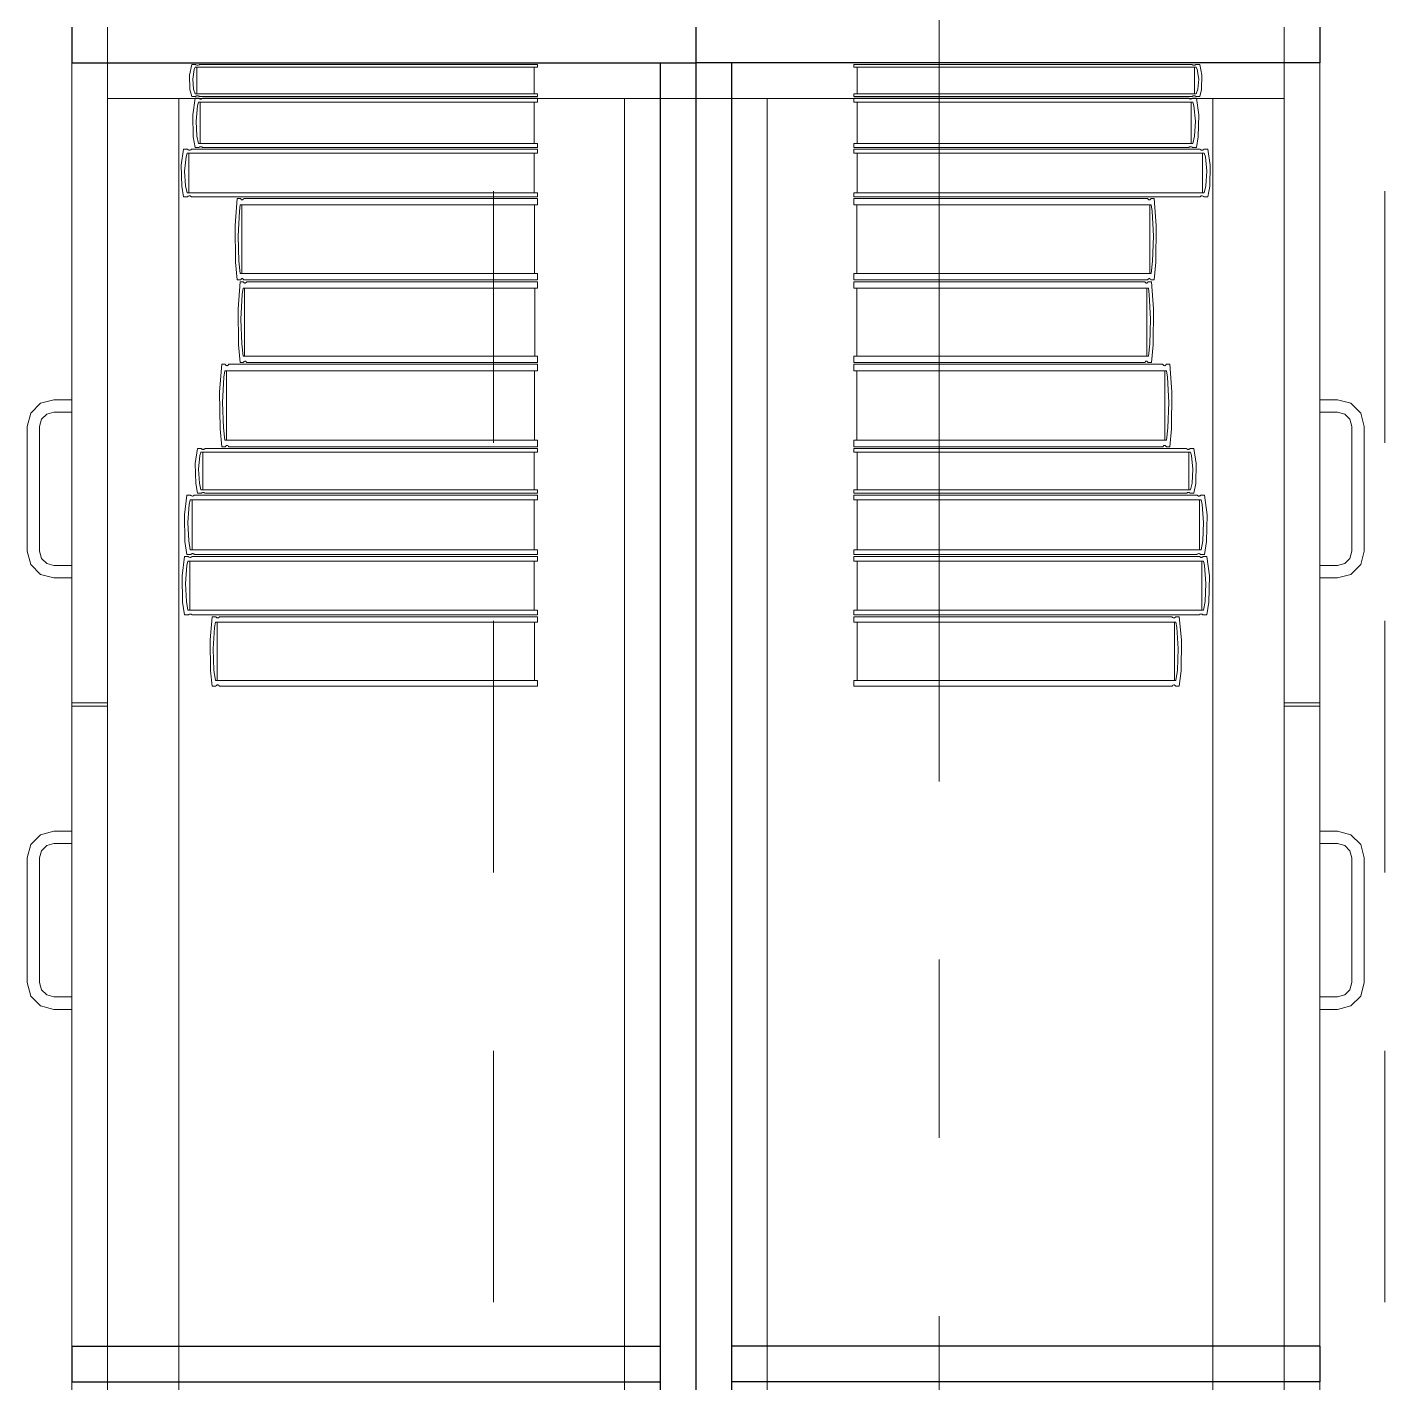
# Model space of a CAD drawing. Header units: inches. Extents: x -38 to 5698, y -33 to 92.
# Drawn here: x 314.309 to 315.07, y 11.513 to 12.273 of the extents above; entities that cross this region are included whole.
import ezdxf

# ---------------------------------------------------------------- set-up
doc = ezdxf.new("R2010")
doc.units = ezdxf.units.IN
doc.header["$MEASUREMENT"] = 0
doc.set_wipeout_variables(frame=1)
for name, pattern in [('Hidden Line', [0.195611, 0.141111, -0.0545]), ('Punto & Raya', [0.65, 0.5, -0.075, 0, -0.075]), ('Wipeout_Contour', [1, 0, -1])]:
    doc.linetypes.add(name, pattern=pattern)
for name, color, linetype in [('02 _ ARQ _ ALB _ Ejes Generales', 7, 'Continuous'), ('08 _ STR _ EXT _ 09 Vigas', 7, 'Continuous'), ('Interior - Mobiliario', 7, 'Continuous')]:
    doc.layers.add(name, color=color, linetype=linetype)

msp = doc.modelspace()

# ---------------------------------------------------------------- linework, layer by layer
at = {"layer": '08 _ STR _ EXT _ 09 Vigas', "color": 251, "linetype": 'Hidden Line', "lineweight": 13}
msp.add_line((315.07002, 7.7), (315.07002, 16.9), dxfattribs=at)
at = {"layer": 'Interior - Mobiliario', "color": 175, "linetype": 'Continuous', "lineweight": 13}
for p, q in [((314.3535, 10.79311), (314.3535, 12.25311)), ((314.3535, 12.25311), (314.6635, 12.25311)), ((314.6635, 12.25311), (314.6635, 10.79311)), ((314.7035, 12.25311), (314.7035, 10.79311)), ((315.0135, 12.25311), (314.7035, 12.25311)), ((315.0135, 10.79311), (315.0135, 12.25311)), ((314.39978, 12.23816), (314.39954, 12.24615)), ((314.96722, 12.23816), (314.96746, 12.24615)), ((314.40084, 12.23424), (314.39978, 12.23816)), ((314.4014, 12.24384), (314.40189, 12.23834)), ((314.40189, 12.23834), (314.40278, 12.23567)), ((314.96511, 12.23834), (314.96422, 12.23567)), ((314.9656, 12.24384), (314.96511, 12.23834)), ((314.96616, 12.23424), (314.96722, 12.23816)), ((314.3535, 12.23311), (314.3935, 12.23311)), ((314.3935, 12.23311), (314.6435, 12.23311)), ((314.40295, 12.23424), (314.40084, 12.23424)), ((314.4014, 12.22401), (314.40269, 12.23324)), ((314.40269, 12.23324), (314.40477, 12.23324)), ((314.40278, 12.23567), (314.59484, 12.23567)), ((314.40306, 12.23431), (314.40295, 12.23424)), ((314.40331, 12.23442), (314.40306, 12.23431)), ((314.40357, 12.23449), (314.40331, 12.23442)), ((314.40385, 12.23453), (314.40357, 12.23449)), ((314.40414, 12.23454), (314.40385, 12.23453)), ((314.40461, 12.23102), (314.40404, 12.22893)), ((314.40442, 12.2345), (314.40414, 12.23454)), ((314.40469, 12.23444), (314.40442, 12.2345)), ((314.59484, 12.23102), (314.40461, 12.23102)), ((314.40494, 12.23433), (314.40469, 12.23444)), ((314.40477, 12.23324), (314.40493, 12.23309)), ((314.40493, 12.23309), (314.40518, 12.23293)), ((314.4051, 12.23424), (314.40494, 12.23433)), ((314.59484, 12.23424), (314.4051, 12.23424)), ((314.40518, 12.23293), (314.40545, 12.23283)), ((314.40545, 12.23283), (314.40573, 12.23278)), ((314.40557, 12.20778), (314.40557, 12.23102)), ((314.40573, 12.23278), (314.40601, 12.23278)), ((314.40601, 12.23278), (314.40629, 12.23284)), ((314.40629, 12.23284), (314.40655, 12.23296)), ((314.40655, 12.23296), (314.4068, 12.23313)), ((314.4068, 12.23313), (314.4069, 12.23324)), ((314.4069, 12.23324), (314.59484, 12.23324)), ((314.59292, 12.23102), (314.59292, 12.20778)), ((314.59484, 12.23567), (314.59484, 12.23424)), ((314.59484, 12.23324), (314.59484, 12.23102)), ((314.9735, 12.23311), (314.7235, 12.23311)), ((314.96422, 12.23567), (314.77216, 12.23567)), ((314.77216, 12.23567), (314.77216, 12.23424)), ((314.77216, 12.23424), (314.9619, 12.23424)), ((314.9601, 12.23324), (314.77216, 12.23324)), ((314.77216, 12.23324), (314.77216, 12.23102)), ((314.77216, 12.23102), (314.96239, 12.23102)), ((314.77408, 12.23102), (314.77408, 12.20778)), ((314.9602, 12.23313), (314.9601, 12.23324)), ((314.96045, 12.23296), (314.9602, 12.23313)), ((314.96071, 12.23284), (314.96045, 12.23296)), ((314.96099, 12.23278), (314.96071, 12.23284)), ((314.96127, 12.23278), (314.96099, 12.23278)), ((314.96155, 12.23283), (314.96127, 12.23278)), ((314.96143, 12.20778), (314.96143, 12.23102)), ((314.96182, 12.23293), (314.96155, 12.23283)), ((314.96207, 12.23309), (314.96182, 12.23293)), ((314.9619, 12.23424), (314.96206, 12.23433)), ((314.96206, 12.23433), (314.96231, 12.23444)), ((314.96223, 12.23324), (314.96207, 12.23309)), ((314.96431, 12.23324), (314.96223, 12.23324)), ((314.96231, 12.23444), (314.96258, 12.2345)), ((314.96239, 12.23102), (314.96296, 12.22893)), ((314.96258, 12.2345), (314.96286, 12.23454)), ((314.96286, 12.23454), (314.96315, 12.23453)), ((314.96315, 12.23453), (314.96343, 12.23449)), ((314.96343, 12.23449), (314.96369, 12.23442)), ((314.96369, 12.23442), (314.96394, 12.23431)), ((314.96394, 12.23431), (314.96405, 12.23424)), ((314.96405, 12.23424), (314.96616, 12.23424)), ((314.9656, 12.22401), (314.96431, 12.23324)), ((315.0135, 12.23311), (314.9735, 12.23311)), ((314.40163, 12.21164), (314.4014, 12.22401)), ((314.40404, 12.22893), (314.40324, 12.22044)), ((314.96296, 12.22893), (314.96376, 12.22044)), ((314.96537, 12.21164), (314.9656, 12.22401)), ((314.40324, 12.22044), (314.40372, 12.21193)), ((314.96376, 12.22044), (314.96328, 12.21193)), ((314.40269, 12.20557), (314.40163, 12.21164)), ((314.40372, 12.21193), (314.40461, 12.20778)), ((314.40461, 12.20778), (314.59484, 12.20778)), ((314.59484, 12.20778), (314.59484, 12.20557)), ((314.96239, 12.20778), (314.77216, 12.20778)), ((314.77216, 12.20778), (314.77216, 12.20557)), ((314.96328, 12.21193), (314.96239, 12.20778)), ((314.96431, 12.20557), (314.96537, 12.21164)), ((314.39493, 12.19571), (314.39627, 12.20457)), ((314.39627, 12.20457), (314.39843, 12.20457)), ((314.39767, 12.20043), (314.39684, 12.19228)), ((314.39825, 12.20244), (314.39767, 12.20043)), ((314.59484, 12.20244), (314.39825, 12.20244)), ((314.39843, 12.20457), (314.39859, 12.20443)), ((314.39859, 12.20443), (314.39885, 12.20427)), ((314.39885, 12.20427), (314.39912, 12.20417)), ((314.39912, 12.20417), (314.39941, 12.20412)), ((314.39925, 12.18012), (314.39925, 12.20244)), ((314.39941, 12.20412), (314.39971, 12.20413)), ((314.39971, 12.20413), (314.39999, 12.20419)), ((314.39999, 12.20419), (314.40027, 12.2043)), ((314.40027, 12.2043), (314.40052, 12.20447)), ((314.40052, 12.20447), (314.40063, 12.20457)), ((314.40063, 12.20457), (314.59484, 12.20457)), ((314.40477, 12.20557), (314.40269, 12.20557)), ((314.40488, 12.20568), (314.40477, 12.20557)), ((314.40512, 12.20584), (314.40488, 12.20568)), ((314.40539, 12.20596), (314.40512, 12.20584)), ((314.40567, 12.20602), (314.40539, 12.20596)), ((314.40595, 12.20603), (314.40567, 12.20602)), ((314.40623, 12.20598), (314.40595, 12.20603)), ((314.4065, 12.20588), (314.40623, 12.20598)), ((314.40675, 12.20572), (314.4065, 12.20588)), ((314.4069, 12.20557), (314.40675, 12.20572)), ((314.59484, 12.20557), (314.4069, 12.20557)), ((314.59286, 12.20244), (314.59286, 12.18012)), ((314.59484, 12.20457), (314.59484, 12.20244)), ((314.77216, 12.20557), (314.9601, 12.20557)), ((314.96637, 12.20457), (314.77216, 12.20457)), ((314.77216, 12.20457), (314.77216, 12.20244)), ((314.77216, 12.20244), (314.96875, 12.20244)), ((314.77414, 12.20244), (314.77414, 12.18012)), ((314.9601, 12.20557), (314.96026, 12.20572)), ((314.96026, 12.20572), (314.9605, 12.20588)), ((314.9605, 12.20588), (314.96077, 12.20598)), ((314.96077, 12.20598), (314.96105, 12.20603)), ((314.96105, 12.20603), (314.96133, 12.20602)), ((314.96133, 12.20602), (314.96161, 12.20596)), ((314.96161, 12.20596), (314.96188, 12.20584)), ((314.96188, 12.20584), (314.96212, 12.20568)), ((314.96212, 12.20568), (314.96223, 12.20557)), ((314.96223, 12.20557), (314.96431, 12.20557)), ((314.96648, 12.20447), (314.96637, 12.20457)), ((314.96673, 12.2043), (314.96648, 12.20447)), ((314.96701, 12.20419), (314.96673, 12.2043)), ((314.96729, 12.20413), (314.96701, 12.20419)), ((314.96759, 12.20412), (314.96729, 12.20413)), ((314.96788, 12.20417), (314.96759, 12.20412)), ((314.96775, 12.18012), (314.96775, 12.20244)), ((314.96815, 12.20427), (314.96788, 12.20417)), ((314.96841, 12.20443), (314.96815, 12.20427)), ((314.96857, 12.20457), (314.96841, 12.20443)), ((314.97073, 12.20457), (314.96857, 12.20457)), ((314.96875, 12.20244), (314.96934, 12.20043)), ((314.96934, 12.20043), (314.97016, 12.19228)), ((314.97207, 12.19571), (314.97073, 12.20457)), ((314.39518, 12.18383), (314.39493, 12.19571)), ((314.39684, 12.19228), (314.39734, 12.1841)), ((314.97016, 12.19228), (314.96966, 12.1841)), ((314.97182, 12.18383), (314.97207, 12.19571)), ((314.39627, 12.178), (314.39518, 12.18383)), ((314.39843, 12.178), (314.39627, 12.178)), ((314.39734, 12.1841), (314.39825, 12.18012)), ((314.39825, 12.18012), (314.59484, 12.18012)), ((314.39854, 12.1781), (314.39843, 12.178)), ((314.39879, 12.17826), (314.39854, 12.1781)), ((314.39906, 12.17838), (314.39879, 12.17826)), ((314.39935, 12.17844), (314.39906, 12.17838)), ((314.39964, 12.17844), (314.39935, 12.17844)), ((314.39993, 12.17839), (314.39964, 12.17844)), ((314.40021, 12.17829), (314.39993, 12.17839)), ((314.40046, 12.17814), (314.40021, 12.17829)), ((314.40063, 12.178), (314.40046, 12.17814)), ((314.59484, 12.178), (314.40063, 12.178)), ((314.42522, 12.16175), (314.42635, 12.177)), ((314.42635, 12.177), (314.42818, 12.177)), ((314.42818, 12.177), (314.42832, 12.17675)), ((314.42974, 12.17654), (314.42996, 12.17682)), ((314.42996, 12.17682), (314.43005, 12.177)), ((314.43005, 12.177), (314.59484, 12.177)), ((314.59484, 12.18012), (314.59484, 12.178)), ((314.59484, 12.177), (314.59484, 12.17334)), ((314.96875, 12.18012), (314.77216, 12.18012)), ((314.77216, 12.18012), (314.77216, 12.178)), ((314.77216, 12.178), (314.96637, 12.178)), ((314.93695, 12.177), (314.77216, 12.177)), ((314.77216, 12.177), (314.77216, 12.17334)), ((314.93704, 12.17682), (314.93695, 12.177)), ((314.93726, 12.17654), (314.93704, 12.17682)), ((314.93882, 12.177), (314.93868, 12.17675)), ((314.94065, 12.177), (314.93882, 12.177)), ((314.94178, 12.16175), (314.94065, 12.177)), ((314.96637, 12.178), (314.96654, 12.17814)), ((314.96654, 12.17814), (314.96679, 12.17829)), ((314.96679, 12.17829), (314.96707, 12.17839)), ((314.96707, 12.17839), (314.96736, 12.17844)), ((314.96736, 12.17844), (314.96765, 12.17844)), ((314.96765, 12.17844), (314.96794, 12.17838)), ((314.96794, 12.17838), (314.96821, 12.17826)), ((314.96821, 12.17826), (314.96846, 12.1781)), ((314.96846, 12.1781), (314.96857, 12.178)), ((314.96857, 12.178), (314.97073, 12.178)), ((314.96966, 12.1841), (314.96875, 12.18012)), ((314.97073, 12.178), (314.97182, 12.18383)), ((314.42754, 12.16987), (314.42683, 12.15585)), ((314.42804, 12.17334), (314.42754, 12.16987)), ((314.59484, 12.17334), (314.42804, 12.17334)), ((314.42832, 12.17675), (314.42854, 12.17649)), ((314.42854, 12.17649), (314.42878, 12.17632)), ((314.42878, 12.17632), (314.42902, 12.17623)), ((314.42888, 12.13493), (314.42888, 12.17334)), ((314.42902, 12.17623), (314.42927, 12.17624)), ((314.42927, 12.17624), (314.42951, 12.17635)), ((314.42951, 12.17635), (314.42974, 12.17654)), ((314.59316, 12.17334), (314.59316, 12.13493)), ((314.77216, 12.17334), (314.93896, 12.17334)), ((314.77384, 12.17334), (314.77384, 12.13493)), ((314.93749, 12.17635), (314.93726, 12.17654)), ((314.93773, 12.17624), (314.93749, 12.17635)), ((314.93798, 12.17623), (314.93773, 12.17624)), ((314.93822, 12.17632), (314.93798, 12.17623)), ((314.93812, 12.13493), (314.93812, 12.17334)), ((314.93846, 12.17649), (314.93822, 12.17632)), ((314.93868, 12.17675), (314.93846, 12.17649)), ((314.93896, 12.17334), (314.93946, 12.16987)), ((314.93946, 12.16987), (314.94017, 12.15585)), ((314.42543, 12.1413), (314.42522, 12.16175)), ((314.94157, 12.1413), (314.94178, 12.16175)), ((314.42683, 12.15585), (314.42726, 12.14178)), ((314.94017, 12.15585), (314.93974, 12.14178)), ((314.42635, 12.13127), (314.42543, 12.1413)), ((314.42726, 12.14178), (314.42804, 12.13493)), ((314.93974, 12.14178), (314.93896, 12.13493)), ((314.94065, 12.13127), (314.94157, 12.1413)), ((314.42818, 12.13127), (314.42635, 12.13127)), ((314.42804, 12.13493), (314.59484, 12.13493)), ((314.42828, 12.13145), (314.42818, 12.13127)), ((314.42849, 12.13173), (314.42828, 12.13145)), ((314.42872, 12.13192), (314.42849, 12.13173)), ((314.42897, 12.13202), (314.42872, 12.13192)), ((314.42921, 12.13204), (314.42897, 12.13202)), ((314.42946, 12.13195), (314.42921, 12.13204)), ((314.42969, 12.13178), (314.42946, 12.13195)), ((314.42991, 12.13152), (314.42969, 12.13178)), ((314.43005, 12.13127), (314.42991, 12.13152)), ((314.59484, 12.13127), (314.43005, 12.13127)), ((314.59484, 12.13493), (314.59484, 12.13127)), ((314.93896, 12.13493), (314.77216, 12.13493)), ((314.77216, 12.13493), (314.77216, 12.13127)), ((314.77216, 12.13127), (314.93695, 12.13127)), ((314.93695, 12.13127), (314.93709, 12.13152)), ((314.93709, 12.13152), (314.93731, 12.13178)), ((314.93731, 12.13178), (314.93754, 12.13195)), ((314.93754, 12.13195), (314.93779, 12.13204)), ((314.93779, 12.13204), (314.93803, 12.13202)), ((314.93803, 12.13202), (314.93828, 12.13192)), ((314.93828, 12.13192), (314.93851, 12.13173)), ((314.93851, 12.13173), (314.93872, 12.13145)), ((314.93872, 12.13145), (314.93882, 12.13127)), ((314.93882, 12.13127), (314.94065, 12.13127)), ((314.4268, 12.11517), (314.42792, 12.13027)), ((314.42792, 12.13027), (314.42974, 12.13027)), ((314.42959, 12.12665), (314.4291, 12.12321)), ((314.59484, 12.12665), (314.42959, 12.12665)), ((314.42974, 12.13027), (314.42987, 12.13003)), ((314.42987, 12.13003), (314.43009, 12.12977)), ((314.43009, 12.12977), (314.43032, 12.1296)), ((314.43032, 12.1296), (314.43056, 12.12951)), ((314.43043, 12.08861), (314.43043, 12.12665)), ((314.43056, 12.12951), (314.43081, 12.12952)), ((314.43081, 12.12952), (314.43105, 12.12963)), ((314.43105, 12.12963), (314.43128, 12.12982)), ((314.43128, 12.12982), (314.43149, 12.1301)), ((314.43149, 12.1301), (314.43158, 12.13027)), ((314.43158, 12.13027), (314.59484, 12.13027)), ((314.59317, 12.12665), (314.59317, 12.08861)), ((314.59484, 12.13027), (314.59484, 12.12665)), ((314.93542, 12.13027), (314.77216, 12.13027)), ((314.77216, 12.13027), (314.77216, 12.12665)), ((314.77216, 12.12665), (314.93741, 12.12665)), ((314.77383, 12.12665), (314.77383, 12.08861)), ((314.93551, 12.1301), (314.93542, 12.13027)), ((314.93572, 12.12982), (314.93551, 12.1301)), ((314.93595, 12.12963), (314.93572, 12.12982)), ((314.93619, 12.12952), (314.93595, 12.12963)), ((314.93644, 12.12951), (314.93619, 12.12952)), ((314.93668, 12.1296), (314.93644, 12.12951)), ((314.93658, 12.08861), (314.93658, 12.12665)), ((314.93691, 12.12977), (314.93668, 12.1296)), ((314.93713, 12.13003), (314.93691, 12.12977)), ((314.93726, 12.13027), (314.93713, 12.13003)), ((314.93908, 12.13027), (314.93726, 12.13027)), ((314.93741, 12.12665), (314.9379, 12.12321)), ((314.9402, 12.11517), (314.93908, 12.13027)), ((314.4291, 12.12321), (314.4284, 12.10933)), ((314.9379, 12.12321), (314.9386, 12.10933)), ((314.42701, 12.09492), (314.4268, 12.11517)), ((314.4284, 12.10933), (314.42882, 12.09539)), ((314.9386, 12.10933), (314.93818, 12.09539)), ((314.93999, 12.09492), (314.9402, 12.11517)), ((314.42792, 12.08499), (314.42701, 12.09492)), ((314.42882, 12.09539), (314.42959, 12.08861)), ((314.93818, 12.09539), (314.93741, 12.08861)), ((314.93908, 12.08499), (314.93999, 12.09492)), ((314.42959, 12.08861), (314.59484, 12.08861)), ((314.43004, 12.08544), (314.42983, 12.08516)), ((314.43027, 12.08563), (314.43004, 12.08544)), ((314.43051, 12.08573), (314.43027, 12.08563)), ((314.43076, 12.08574), (314.43051, 12.08573)), ((314.431, 12.08566), (314.43076, 12.08574)), ((314.43123, 12.08549), (314.431, 12.08566)), ((314.43145, 12.08523), (314.43123, 12.08549)), ((314.59484, 12.08861), (314.59484, 12.08499)), ((314.93741, 12.08861), (314.77216, 12.08861)), ((314.77216, 12.08861), (314.77216, 12.08499)), ((314.93555, 12.08523), (314.93577, 12.08549)), ((314.93577, 12.08549), (314.936, 12.08566)), ((314.936, 12.08566), (314.93624, 12.08574)), ((314.93624, 12.08574), (314.93649, 12.08573)), ((314.93649, 12.08573), (314.93673, 12.08563)), ((314.93673, 12.08563), (314.93696, 12.08544)), ((314.93696, 12.08544), (314.93717, 12.08516)), ((314.41646, 12.06854), (314.41765, 12.08399)), ((314.41765, 12.08399), (314.41958, 12.08399)), ((314.41942, 12.08028), (314.4189, 12.07677)), ((314.59484, 12.08028), (314.41942, 12.08028)), ((314.41958, 12.08399), (314.41972, 12.08374)), ((314.41972, 12.08374), (314.41995, 12.08347)), ((314.41995, 12.08347), (314.4202, 12.0833)), ((314.4202, 12.0833), (314.42046, 12.08321)), ((314.42031, 12.04138), (314.42031, 12.08028)), ((314.42046, 12.08321), (314.42072, 12.08322)), ((314.42072, 12.08322), (314.42097, 12.08333)), ((314.42097, 12.08333), (314.42122, 12.08353)), ((314.42122, 12.08353), (314.42144, 12.08381)), ((314.42144, 12.08381), (314.42154, 12.08399)), ((314.42154, 12.08399), (314.59484, 12.08399)), ((314.42974, 12.08499), (314.42792, 12.08499)), ((314.42983, 12.08516), (314.42974, 12.08499)), ((314.43158, 12.08499), (314.43145, 12.08523)), ((314.59484, 12.08499), (314.43158, 12.08499)), ((314.59307, 12.08028), (314.59307, 12.04138)), ((314.59484, 12.08399), (314.59484, 12.08028)), ((314.77216, 12.08499), (314.93542, 12.08499)), ((314.94546, 12.08399), (314.77216, 12.08399)), ((314.77216, 12.08399), (314.77216, 12.08028)), ((314.77216, 12.08028), (314.94758, 12.08028)), ((314.77393, 12.08028), (314.77393, 12.04138)), ((314.93542, 12.08499), (314.93555, 12.08523)), ((314.93717, 12.08516), (314.93726, 12.08499)), ((314.93726, 12.08499), (314.93908, 12.08499)), ((314.94556, 12.08381), (314.94546, 12.08399)), ((314.94578, 12.08353), (314.94556, 12.08381)), ((314.94603, 12.08333), (314.94578, 12.08353)), ((314.94628, 12.08322), (314.94603, 12.08333)), ((314.94655, 12.08321), (314.94628, 12.08322)), ((314.9468, 12.0833), (314.94655, 12.08321)), ((314.94669, 12.04138), (314.94669, 12.08028)), ((314.94705, 12.08347), (314.9468, 12.0833)), ((314.94728, 12.08374), (314.94705, 12.08347)), ((314.94743, 12.08399), (314.94728, 12.08374)), ((314.94935, 12.08399), (314.94743, 12.08399)), ((314.94758, 12.08028), (314.9481, 12.07677)), ((314.95054, 12.06854), (314.94935, 12.08399)), ((314.4189, 12.07677), (314.41816, 12.06257)), ((314.9481, 12.07677), (314.94884, 12.06257)), ((314.316, 12.0621), (314.3235, 12.06411)), ((314.3235, 12.06411), (314.3335, 12.06411)), ((314.3335, 12.06411), (314.3335, 12.05711)), ((314.41668, 12.04783), (314.41646, 12.06854)), ((314.41816, 12.06257), (314.41861, 12.04832)), ((314.94884, 12.06257), (314.94839, 12.04832)), ((314.95032, 12.04783), (314.95054, 12.06854)), ((315.0435, 12.06411), (315.0335, 12.06411)), ((315.0335, 12.06411), (315.0335, 12.05711)), ((315.051, 12.0621), (315.0435, 12.06411)), ((314.3085, 12.04911), (314.31051, 12.05661)), ((314.31051, 12.05661), (314.316, 12.0621)), ((314.3195, 12.05603), (314.31657, 12.05311)), ((314.3235, 12.05711), (314.3195, 12.05603)), ((314.3335, 12.05711), (314.3235, 12.05711)), ((315.0335, 12.05711), (315.0435, 12.05711)), ((315.0435, 12.05711), (315.0475, 12.05603)), ((315.0475, 12.05603), (315.05043, 12.05311)), ((315.05649, 12.05661), (315.051, 12.0621)), ((315.0585, 12.04911), (315.05649, 12.05661)), ((314.3085, 11.97911), (314.3085, 12.04911)), ((314.31657, 12.05311), (314.3155, 12.04911)), ((314.3155, 12.04911), (314.3155, 11.97911)), ((314.41765, 12.03768), (314.41668, 12.04783)), ((314.41861, 12.04832), (314.41942, 12.04138)), ((314.94839, 12.04832), (314.94758, 12.04138)), ((314.94935, 12.03768), (314.95032, 12.04783)), ((315.05043, 12.05311), (315.0515, 12.04911)), ((315.0515, 12.04911), (315.0515, 11.97911)), ((315.0585, 11.97911), (315.0585, 12.04911)), ((314.41942, 12.04138), (314.59484, 12.04138)), ((314.59484, 12.04138), (314.59484, 12.03768)), ((314.94758, 12.04138), (314.77216, 12.04138)), ((314.77216, 12.04138), (314.77216, 12.03768)), ((314.4028, 12.02832), (314.40408, 12.03668)), ((314.40408, 12.03668), (314.40616, 12.03668)), ((314.40543, 12.03277), (314.40463, 12.02509)), ((314.40599, 12.03467), (314.40543, 12.03277)), ((314.59484, 12.03467), (314.40599, 12.03467)), ((314.40616, 12.03668), (314.40632, 12.03654)), ((314.40632, 12.03654), (314.40656, 12.0364)), ((314.40656, 12.0364), (314.40683, 12.03631)), ((314.40683, 12.03631), (314.40711, 12.03626)), ((314.40695, 12.01362), (314.40695, 12.03467)), ((314.40711, 12.03626), (314.40739, 12.03627)), ((314.40739, 12.03627), (314.40766, 12.03632)), ((314.40766, 12.03632), (314.40792, 12.03643)), ((314.40792, 12.03643), (314.40817, 12.03658)), ((314.40817, 12.03658), (314.40827, 12.03668)), ((314.40827, 12.03668), (314.59484, 12.03668)), ((314.41958, 12.03768), (314.41765, 12.03768)), ((314.41967, 12.03786), (314.41958, 12.03768)), ((314.4199, 12.03814), (314.41967, 12.03786)), ((314.42014, 12.03834), (314.4199, 12.03814)), ((314.4204, 12.03844), (314.42014, 12.03834)), ((314.42066, 12.03845), (314.4204, 12.03844)), ((314.42092, 12.03837), (314.42066, 12.03845)), ((314.42116, 12.03819), (314.42092, 12.03837)), ((314.42139, 12.03793), (314.42116, 12.03819)), ((314.42154, 12.03768), (314.42139, 12.03793)), ((314.59484, 12.03768), (314.42154, 12.03768)), ((314.59294, 12.03467), (314.59294, 12.01362)), ((314.59484, 12.03668), (314.59484, 12.03467)), ((314.77216, 12.03768), (314.94546, 12.03768)), ((314.95873, 12.03668), (314.77216, 12.03668)), ((314.77216, 12.03668), (314.77216, 12.03467)), ((314.77216, 12.03467), (314.96101, 12.03467)), ((314.77406, 12.03467), (314.77406, 12.01362)), ((314.94546, 12.03768), (314.94561, 12.03793)), ((314.94561, 12.03793), (314.94584, 12.03819)), ((314.94584, 12.03819), (314.94608, 12.03837)), ((314.94608, 12.03837), (314.94634, 12.03845)), ((314.94634, 12.03845), (314.9466, 12.03844)), ((314.9466, 12.03844), (314.94686, 12.03834)), ((314.94686, 12.03834), (314.9471, 12.03814)), ((314.9471, 12.03814), (314.94733, 12.03786)), ((314.94733, 12.03786), (314.94743, 12.03768)), ((314.94743, 12.03768), (314.94935, 12.03768)), ((314.95884, 12.03658), (314.95873, 12.03668)), ((314.95908, 12.03643), (314.95884, 12.03658)), ((314.95934, 12.03632), (314.95908, 12.03643)), ((314.95961, 12.03627), (314.95934, 12.03632)), ((314.95989, 12.03626), (314.95961, 12.03627)), ((314.96017, 12.03631), (314.95989, 12.03626)), ((314.96005, 12.01362), (314.96005, 12.03467)), ((314.96044, 12.0364), (314.96017, 12.03631)), ((314.96068, 12.03654), (314.96044, 12.0364)), ((314.96084, 12.03668), (314.96068, 12.03654)), ((314.96292, 12.03668), (314.96084, 12.03668)), ((314.96101, 12.03467), (314.96157, 12.03277)), ((314.96157, 12.03277), (314.96237, 12.02509)), ((314.9642, 12.02832), (314.96292, 12.03668)), ((314.40304, 12.01712), (314.4028, 12.02832)), ((314.40463, 12.02509), (314.40512, 12.01738)), ((314.96237, 12.02509), (314.96188, 12.01738)), ((314.96396, 12.01712), (314.9642, 12.02832)), ((314.40408, 12.01162), (314.40304, 12.01712)), ((314.40512, 12.01738), (314.40599, 12.01362)), ((314.96188, 12.01738), (314.96101, 12.01362)), ((314.96292, 12.01162), (314.96396, 12.01712)), ((314.39672, 11.99948), (314.39804, 12.01062)), ((314.39804, 12.01062), (314.40018, 12.01062)), ((314.40018, 12.01062), (314.40034, 12.01044)), ((314.40034, 12.01044), (314.4006, 12.01025)), ((314.4006, 12.01025), (314.40087, 12.01012)), ((314.40087, 12.01012), (314.40116, 12.01006)), ((314.40116, 12.01006), (314.40145, 12.01007)), ((314.40145, 12.01007), (314.40173, 12.01014)), ((314.40173, 12.01014), (314.402, 12.01029)), ((314.402, 12.01029), (314.40225, 12.01049)), ((314.40225, 12.01049), (314.40236, 12.01062)), ((314.40236, 12.01062), (314.59484, 12.01062)), ((314.40616, 12.01162), (314.40408, 12.01162)), ((314.40599, 12.01362), (314.59484, 12.01362)), ((314.40626, 12.01172), (314.40616, 12.01162)), ((314.40651, 12.01187), (314.40626, 12.01172)), ((314.40677, 12.01197), (314.40651, 12.01187)), ((314.40704, 12.01203), (314.40677, 12.01197)), ((314.40732, 12.01204), (314.40704, 12.01203)), ((314.4076, 12.01199), (314.40732, 12.01204)), ((314.40787, 12.0119), (314.4076, 12.01199)), ((314.40811, 12.01175), (314.40787, 12.0119)), ((314.40827, 12.01162), (314.40811, 12.01175)), ((314.59484, 12.01162), (314.40827, 12.01162)), ((314.59484, 12.01362), (314.59484, 12.01162)), ((314.59484, 12.01062), (314.59484, 12.00795)), ((314.96101, 12.01362), (314.77216, 12.01362)), ((314.77216, 12.01362), (314.77216, 12.01162)), ((314.77216, 12.01162), (314.95873, 12.01162)), ((314.96464, 12.01062), (314.77216, 12.01062)), ((314.77216, 12.01062), (314.77216, 12.00795)), ((314.95873, 12.01162), (314.95889, 12.01175)), ((314.95889, 12.01175), (314.95913, 12.0119)), ((314.95913, 12.0119), (314.9594, 12.01199)), ((314.9594, 12.01199), (314.95968, 12.01204)), ((314.95968, 12.01204), (314.95996, 12.01203)), ((314.95996, 12.01203), (314.96023, 12.01197)), ((314.96023, 12.01197), (314.96049, 12.01187)), ((314.96049, 12.01187), (314.96074, 12.01172)), ((314.96074, 12.01172), (314.96084, 12.01162)), ((314.96084, 12.01162), (314.96292, 12.01162)), ((314.96475, 12.01049), (314.96464, 12.01062)), ((314.965, 12.01029), (314.96475, 12.01049)), ((314.96527, 12.01014), (314.965, 12.01029)), ((314.96555, 12.01007), (314.96527, 12.01014)), ((314.96584, 12.01006), (314.96555, 12.01007)), ((314.96613, 12.01012), (314.96584, 12.01006)), ((314.9664, 12.01025), (314.96613, 12.01012)), ((314.96666, 12.01044), (314.9664, 12.01025)), ((314.96682, 12.01062), (314.96666, 12.01044)), ((314.96896, 12.01062), (314.96682, 12.01062)), ((314.97028, 11.99948), (314.96896, 12.01062)), ((314.39943, 12.00541), (314.3986, 11.99518)), ((314.40001, 12.00795), (314.39943, 12.00541)), ((314.59484, 12.00795), (314.40001, 12.00795)), ((314.40099, 11.9799), (314.40099, 12.00795)), ((314.59288, 12.00795), (314.59288, 11.9799)), ((314.77216, 12.00795), (314.96699, 12.00795)), ((314.77413, 12.00795), (314.77413, 11.9799)), ((314.96601, 11.9799), (314.96601, 12.00795)), ((314.96699, 12.00795), (314.96757, 12.00541)), ((314.96757, 12.00541), (314.9684, 11.99518)), ((314.39697, 11.98455), (314.39672, 11.99948)), ((314.3986, 11.99518), (314.39911, 11.9849)), ((314.9684, 11.99518), (314.9679, 11.9849)), ((314.97004, 11.98455), (314.97028, 11.99948)), ((314.31051, 11.97161), (314.3085, 11.97911)), ((314.3155, 11.97911), (314.31657, 11.97511)), ((314.39804, 11.97722), (314.39697, 11.98455)), ((314.39911, 11.9849), (314.40001, 11.9799)), ((314.40001, 11.9799), (314.59484, 11.9799)), ((314.59484, 11.9799), (314.59484, 11.97722)), ((314.96699, 11.9799), (314.77216, 11.9799)), ((314.77216, 11.9799), (314.77216, 11.97722)), ((314.9679, 11.9849), (314.96699, 11.9799)), ((314.96896, 11.97722), (314.97004, 11.98455)), ((315.0515, 11.97911), (315.05043, 11.97511)), ((315.05649, 11.97161), (315.0585, 11.97911)), ((314.316, 11.96612), (314.31051, 11.97161)), ((314.31657, 11.97511), (314.3195, 11.97218)), ((314.3195, 11.97218), (314.3235, 11.97111)), ((314.3954, 11.96526), (314.39673, 11.97622)), ((314.39673, 11.97622), (314.39889, 11.97622)), ((314.40018, 11.97722), (314.39804, 11.97722)), ((314.39871, 11.97359), (314.39813, 11.9711)), ((314.59484, 11.97359), (314.39871, 11.97359)), ((314.39889, 11.97622), (314.39905, 11.97605)), ((314.39905, 11.97605), (314.3993, 11.97586)), ((314.3993, 11.97586), (314.39958, 11.97573)), ((314.39958, 11.97573), (314.39987, 11.97567)), ((314.3997, 11.94598), (314.3997, 11.97359)), ((314.39987, 11.97567), (314.40016, 11.97568)), ((314.40016, 11.97568), (314.40045, 11.97576)), ((314.40029, 11.97735), (314.40018, 11.97722)), ((314.40054, 11.97756), (314.40029, 11.97735)), ((314.40045, 11.97576), (314.40072, 11.9759)), ((314.40081, 11.9777), (314.40054, 11.97756)), ((314.40072, 11.9759), (314.40097, 11.9761)), ((314.40109, 11.97777), (314.40081, 11.9777)), ((314.40097, 11.9761), (314.40108, 11.97622)), ((314.40108, 11.97622), (314.59484, 11.97622)), ((314.40138, 11.97778), (314.40109, 11.97777)), ((314.40167, 11.97772), (314.40138, 11.97778)), ((314.40195, 11.97759), (314.40167, 11.97772)), ((314.4022, 11.9774), (314.40195, 11.97759)), ((314.40236, 11.97722), (314.4022, 11.9774)), ((314.59484, 11.97722), (314.40236, 11.97722)), ((314.59286, 11.97359), (314.59286, 11.94598)), ((314.59484, 11.97622), (314.59484, 11.97359)), ((314.77216, 11.97722), (314.96464, 11.97722)), ((314.96592, 11.97622), (314.77216, 11.97622)), ((314.77216, 11.97622), (314.77216, 11.97359)), ((314.77216, 11.97359), (314.96829, 11.97359)), ((314.77414, 11.97359), (314.77414, 11.94598)), ((314.96464, 11.97722), (314.9648, 11.9774)), ((314.9648, 11.9774), (314.96506, 11.97759)), ((314.96506, 11.97759), (314.96533, 11.97772)), ((314.96533, 11.97772), (314.96562, 11.97778)), ((314.96562, 11.97778), (314.96591, 11.97777)), ((314.96591, 11.97777), (314.96619, 11.9777)), ((314.96603, 11.9761), (314.96592, 11.97622)), ((314.96628, 11.9759), (314.96603, 11.9761)), ((314.96619, 11.9777), (314.96646, 11.97756)), ((314.96655, 11.97576), (314.96628, 11.9759)), ((314.96646, 11.97756), (314.96671, 11.97735)), ((314.96684, 11.97568), (314.96655, 11.97576)), ((314.96671, 11.97735), (314.96682, 11.97722)), ((314.96682, 11.97722), (314.96896, 11.97722)), ((314.96713, 11.97567), (314.96684, 11.97568)), ((314.96742, 11.97573), (314.96713, 11.97567)), ((314.9673, 11.94598), (314.9673, 11.97359)), ((314.9677, 11.97586), (314.96742, 11.97573)), ((314.96795, 11.97605), (314.9677, 11.97586)), ((314.96811, 11.97622), (314.96795, 11.97605)), ((314.97027, 11.97622), (314.96811, 11.97622)), ((314.96829, 11.97359), (314.96887, 11.9711)), ((314.9716, 11.96526), (314.97027, 11.97622)), ((315.0475, 11.97218), (315.0435, 11.97111)), ((315.05043, 11.97511), (315.0475, 11.97218)), ((315.051, 11.96612), (315.05649, 11.97161)), ((314.3235, 11.96411), (314.316, 11.96612)), ((314.3235, 11.97111), (314.3335, 11.97111)), ((314.3335, 11.96411), (314.3235, 11.96411)), ((314.3335, 11.97111), (314.3335, 11.96411)), ((314.39565, 11.95056), (314.3954, 11.96526)), ((314.39813, 11.9711), (314.3973, 11.96102)), ((314.96887, 11.9711), (314.9697, 11.96102)), ((314.97135, 11.95056), (314.9716, 11.96526)), ((315.0335, 11.97111), (315.0335, 11.96411)), ((315.0435, 11.97111), (315.0335, 11.97111)), ((315.0335, 11.96411), (315.0435, 11.96411)), ((315.0435, 11.96411), (315.051, 11.96612)), ((314.3973, 11.96102), (314.3978, 11.95091)), ((314.9697, 11.96102), (314.9692, 11.95091)), ((314.39673, 11.94335), (314.39565, 11.95056)), ((314.3978, 11.95091), (314.39871, 11.94598)), ((314.9692, 11.95091), (314.96829, 11.94598)), ((314.97027, 11.94335), (314.97135, 11.95056)), ((314.39889, 11.94335), (314.39673, 11.94335)), ((314.39871, 11.94598), (314.59484, 11.94598)), ((314.399, 11.94348), (314.39889, 11.94335)), ((314.39925, 11.94368), (314.399, 11.94348)), ((314.39952, 11.94382), (314.39925, 11.94368)), ((314.3998, 11.9439), (314.39952, 11.94382)), ((314.4001, 11.9439), (314.3998, 11.9439)), ((314.40039, 11.94384), (314.4001, 11.9439)), ((314.40066, 11.94372), (314.40039, 11.94384)), ((314.40092, 11.94353), (314.40066, 11.94372)), ((314.40108, 11.94335), (314.40092, 11.94353)), ((314.59484, 11.94335), (314.40108, 11.94335)), ((314.41109, 11.92939), (314.41231, 11.94235)), ((314.41231, 11.94235), (314.4143, 11.94235)), ((314.4143, 11.94235), (314.41445, 11.94215)), ((314.41445, 11.94215), (314.41468, 11.94192)), ((314.41468, 11.94192), (314.41494, 11.94178)), ((314.41494, 11.94178), (314.4152, 11.9417)), ((314.4152, 11.9417), (314.41547, 11.94171)), ((314.41547, 11.94171), (314.41574, 11.9418)), ((314.41574, 11.9418), (314.41599, 11.94197)), ((314.41599, 11.94197), (314.41622, 11.9422)), ((314.41622, 11.9422), (314.41632, 11.94235)), ((314.41632, 11.94235), (314.59484, 11.94235)), ((314.59484, 11.94598), (314.59484, 11.94335)), ((314.59484, 11.94235), (314.59484, 11.93924)), ((314.96829, 11.94598), (314.77216, 11.94598)), ((314.77216, 11.94598), (314.77216, 11.94335)), ((314.77216, 11.94335), (314.96592, 11.94335)), ((314.95068, 11.94235), (314.77216, 11.94235)), ((314.77216, 11.94235), (314.77216, 11.93924)), ((314.95078, 11.9422), (314.95068, 11.94235)), ((314.95101, 11.94197), (314.95078, 11.9422)), ((314.95126, 11.9418), (314.95101, 11.94197)), ((314.95153, 11.94171), (314.95126, 11.9418)), ((314.9518, 11.9417), (314.95153, 11.94171)), ((314.95206, 11.94178), (314.9518, 11.9417)), ((314.95232, 11.94192), (314.95206, 11.94178)), ((314.95255, 11.94215), (314.95232, 11.94192)), ((314.9527, 11.94235), (314.95255, 11.94215)), ((314.95469, 11.94235), (314.9527, 11.94235)), ((314.95591, 11.92939), (314.95469, 11.94235)), ((314.96592, 11.94335), (314.96608, 11.94353)), ((314.96608, 11.94353), (314.96634, 11.94372)), ((314.96634, 11.94372), (314.96662, 11.94384)), ((314.96662, 11.94384), (314.9669, 11.9439)), ((314.9669, 11.9439), (314.9672, 11.9439)), ((314.9672, 11.9439), (314.96748, 11.94382)), ((314.96748, 11.94382), (314.96775, 11.94368)), ((314.96775, 11.94368), (314.96801, 11.94348)), ((314.96801, 11.94348), (314.96811, 11.94335)), ((314.96811, 11.94335), (314.97027, 11.94335)), ((314.4136, 11.9363), (314.41283, 11.92438)), ((314.41414, 11.93924), (314.4136, 11.9363)), ((314.59484, 11.93924), (314.41414, 11.93924)), ((314.41505, 11.90659), (314.41505, 11.93924)), ((314.59302, 11.93924), (314.59302, 11.90659)), ((314.77216, 11.93924), (314.95286, 11.93924)), ((314.77398, 11.93924), (314.77398, 11.90659)), ((314.95195, 11.90659), (314.95195, 11.93924)), ((314.95286, 11.93924), (314.9534, 11.9363)), ((314.9534, 11.9363), (314.95417, 11.92438)), ((314.41131, 11.91201), (314.41109, 11.92939)), ((314.95569, 11.91201), (314.95591, 11.92939)), ((314.41283, 11.92438), (314.4133, 11.91241)), ((314.95417, 11.92438), (314.9537, 11.91241)), ((314.41231, 11.90348), (314.41131, 11.91201)), ((314.4133, 11.91241), (314.41414, 11.90659)), ((314.9537, 11.91241), (314.95286, 11.90659)), ((314.95469, 11.90348), (314.95569, 11.91201)), ((314.4143, 11.90348), (314.41231, 11.90348)), ((314.41414, 11.90659), (314.59484, 11.90659)), ((314.4144, 11.90363), (314.4143, 11.90348)), ((314.41463, 11.90387), (314.4144, 11.90363)), ((314.41488, 11.90403), (314.41463, 11.90387)), ((314.41514, 11.90412), (314.41488, 11.90403)), ((314.41541, 11.90413), (314.41514, 11.90412)), ((314.41568, 11.90406), (314.41541, 11.90413)), ((314.41593, 11.90391), (314.41568, 11.90406)), ((314.41617, 11.90369), (314.41593, 11.90391)), ((314.41632, 11.90348), (314.41617, 11.90369)), ((314.59484, 11.90348), (314.41632, 11.90348)), ((314.59484, 11.90659), (314.59484, 11.90348)), ((314.95286, 11.90659), (314.77216, 11.90659)), ((314.77216, 11.90659), (314.77216, 11.90348)), ((314.77216, 11.90348), (314.95068, 11.90348)), ((314.95068, 11.90348), (314.95083, 11.90369)), ((314.95083, 11.90369), (314.95107, 11.90391)), ((314.95107, 11.90391), (314.95132, 11.90406)), ((314.95132, 11.90406), (314.95159, 11.90413)), ((314.95159, 11.90413), (314.95186, 11.90412)), ((314.95186, 11.90412), (314.95212, 11.90403)), ((314.95212, 11.90403), (314.95237, 11.90387)), ((314.95237, 11.90387), (314.9526, 11.90363)), ((314.9526, 11.90363), (314.9527, 11.90348)), ((314.9527, 11.90348), (314.95469, 11.90348)), ((314.3335, 11.89411), (314.3535, 11.89411)), ((314.3335, 11.89211), (314.3535, 11.89211)), ((315.0335, 11.89411), (315.0135, 11.89411)), ((315.0335, 11.89211), (315.0135, 11.89211)), ((314.316, 11.8201), (314.31051, 11.81461)), ((314.3235, 11.82211), (314.316, 11.8201)), ((314.3335, 11.82211), (314.3235, 11.82211)), ((314.3335, 11.81511), (314.3335, 11.82211)), ((315.0335, 11.82211), (315.0435, 11.82211)), ((315.0335, 11.81511), (315.0335, 11.82211)), ((315.0435, 11.82211), (315.051, 11.8201)), ((315.051, 11.8201), (315.05649, 11.81461)), ((314.31051, 11.81461), (314.3085, 11.80711)), ((314.31657, 11.81111), (314.3195, 11.81403)), ((314.3195, 11.81403), (314.3235, 11.81511)), ((314.3235, 11.81511), (314.3335, 11.81511)), ((315.0435, 11.81511), (315.0335, 11.81511)), ((315.0475, 11.81403), (315.0435, 11.81511)), ((315.05043, 11.81111), (315.0475, 11.81403)), ((315.05649, 11.81461), (315.0585, 11.80711)), ((314.3085, 11.80711), (314.3085, 11.73711)), ((314.3155, 11.80711), (314.31657, 11.81111)), ((314.3155, 11.73711), (314.3155, 11.80711)), ((315.0515, 11.80711), (315.05043, 11.81111)), ((315.0515, 11.73711), (315.0515, 11.80711)), ((315.0585, 11.80711), (315.0585, 11.73711)), ((314.3085, 11.73711), (314.31051, 11.72961)), ((314.31657, 11.73311), (314.3155, 11.73711)), ((315.05043, 11.73311), (315.0515, 11.73711)), ((315.0585, 11.73711), (315.05649, 11.72961)), ((314.31051, 11.72961), (314.316, 11.72412)), ((314.3195, 11.73018), (314.31657, 11.73311)), ((314.3235, 11.72911), (314.3195, 11.73018)), ((314.3335, 11.72911), (314.3235, 11.72911)), ((314.3335, 11.72211), (314.3335, 11.72911)), ((315.0335, 11.72911), (315.0435, 11.72911)), ((315.0335, 11.72211), (315.0335, 11.72911)), ((315.0435, 11.72911), (315.0475, 11.73018)), ((315.0475, 11.73018), (315.05043, 11.73311)), ((315.05649, 11.72961), (315.051, 11.72412)), ((314.316, 11.72412), (314.3235, 11.72211)), ((314.3235, 11.72211), (314.3335, 11.72211)), ((315.0435, 11.72211), (315.0335, 11.72211)), ((315.051, 11.72412), (315.0435, 11.72211))]:
    msp.add_line(p, q, dxfattribs=at)

# ---------------------------------------------------------------- next in the draw order: wipeouts: each hides what was drawn before it
at = {"color": 254, "linetype": 'Wipeout_Contour', "lineweight": 0, "ltscale": 9796.810771}
msp.add_wipeout([(314.3335, 11.51311), (314.6635, 11.51311), (314.6635, 11.53311), (314.3335, 11.53311)], dxfattribs=at).dxf.layer = 'Interior - Mobiliario'
at = {"color": 254, "linetype": 'Wipeout_Contour', "lineweight": 0, "ltscale": 9798.290755}
msp.add_wipeout([(315.0335, 11.51311), (315.0335, 11.53311), (314.7035, 11.53311), (314.7035, 11.51311)], dxfattribs=at).dxf.layer = 'Interior - Mobiliario'

# ---------------------------------------------------------------- next in the draw order: linework, layer by layer
at = {"layer": 'Interior - Mobiliario', "color": 175, "linetype": 'Continuous', "lineweight": 13}
for p, q in [((314.3535, 10.81311), (314.3535, 12.23311)), ((314.3935, 12.23311), (314.3935, 10.81311)), ((314.6435, 10.81311), (314.6435, 12.23311)), ((314.7235, 10.81311), (314.7235, 12.23311)), ((314.9735, 12.23311), (314.9735, 10.81311)), ((315.0135, 10.81311), (315.0135, 12.23311)), ((314.3335, 11.53311), (314.3335, 11.89211)), ((314.3535, 11.53311), (314.3535, 11.89211)), ((315.0135, 11.53311), (315.0135, 11.89211)), ((315.0335, 11.53311), (315.0335, 11.89211)), ((314.3335, 11.51311), (314.3335, 11.53311)), ((314.3335, 11.53311), (314.6635, 11.53311)), ((314.3335, 11.51311), (314.3335, 11.53311)), ((314.3335, 11.53311), (314.3535, 11.53311)), ((314.6635, 11.53311), (314.6635, 11.51311)), ((314.7035, 11.53311), (314.7035, 11.51311)), ((315.0335, 11.53311), (314.7035, 11.53311)), ((315.0335, 11.53311), (315.0135, 11.53311)), ((315.0335, 11.51311), (315.0335, 11.53311)), ((315.0335, 11.51311), (315.0335, 11.53311)), ((314.6635, 11.51311), (314.3335, 11.51311)), ((314.3335, 11.51311), (314.3335, 11.15411)), ((314.3335, 11.51311), (314.3535, 11.51311)), ((314.3535, 11.51311), (314.3535, 11.15411)), ((314.7035, 11.51311), (315.0335, 11.51311)), ((315.0135, 11.51311), (315.0135, 11.15411)), ((315.0335, 11.51311), (315.0135, 11.51311)), ((315.0335, 11.51311), (315.0335, 11.15411))]:
    msp.add_line(p, q, dxfattribs=at)
at = {"layer": 'Interior - Mobiliario', "color": 175, "linetype": 'Continuous', "lineweight": 30}
for p, q in [((314.3335, 11.53311), (314.6635, 11.53311)), ((314.3335, 11.53311), (314.3335, 11.51311)), ((314.6635, 11.53311), (314.6635, 11.51311)), ((315.0335, 11.53311), (314.7035, 11.53311)), ((314.7035, 11.53311), (314.7035, 11.51311)), ((315.0335, 11.53311), (315.0335, 11.51311)), ((314.3335, 11.51311), (314.6635, 11.51311)), ((315.0335, 11.51311), (314.7035, 11.51311))]:
    msp.add_line(p, q, dxfattribs=at)

# ---------------------------------------------------------------- next in the draw order: wipeouts: each hides what was drawn before it
at = {"color": 254, "linetype": 'Wipeout_Contour', "lineweight": 0, "ltscale": 9797.511196}
msp.add_wipeout([(314.6635, 10.79311), (314.6835, 10.79311), (314.6835, 12.25311), (314.6635, 12.25311)], dxfattribs=at).dxf.layer = 'Interior - Mobiliario'

# ---------------------------------------------------------------- next in the draw order: linework, layer by layer
at = {"layer": 'Interior - Mobiliario', "color": 175, "linetype": 'Continuous', "lineweight": 30}
for p, q in [((314.6635, 12.25311), (314.6835, 12.25311)), ((314.6635, 12.25311), (314.6635, 10.79311)), ((314.6835, 12.25311), (314.6835, 10.79311))]:
    msp.add_line(p, q, dxfattribs=at)
at = {"layer": 'Interior - Mobiliario', "color": 175, "linetype": 'Continuous', "lineweight": 13}
for p, q in [((314.6635, 10.79311), (314.6635, 12.25311)), ((314.6635, 12.25311), (314.6835, 12.25311)), ((314.6835, 12.25311), (314.6835, 10.79311)), ((314.6435, 12.23311), (314.6835, 12.23311)), ((314.6835, 12.23311), (314.6835, 10.81311)), ((314.3335, 11.53311), (314.6635, 11.53311)), ((314.6635, 11.53311), (314.6635, 11.51311)), ((314.6635, 11.51311), (314.3335, 11.51311))]:
    msp.add_line(p, q, dxfattribs=at)

# ---------------------------------------------------------------- next in the draw order: wipeouts: each hides what was drawn before it
at = {"color": 254, "linetype": 'Wipeout_Contour', "lineweight": 0, "ltscale": 9796.865144}
msp.add_wipeout([(314.3335, 12.25311), (314.6835, 12.25311), (314.6835, 12.27311), (314.3335, 12.27311)], dxfattribs=at).dxf.layer = 'Interior - Mobiliario'

# ---------------------------------------------------------------- next in the draw order: linework, layer by layer
at = {"layer": '08 _ STR _ EXT _ 09 Vigas', "color": 251, "linetype": 'Hidden Line', "lineweight": 13}
msp.add_line((314.57002, 7.7), (314.57002, 16.9), dxfattribs=at)
at = {"layer": 'Interior - Mobiliario', "color": 175, "linetype": 'Continuous', "lineweight": 30}
for p, q in [((314.3335, 12.27311), (314.3335, 12.25311)), ((314.6835, 12.27311), (314.6835, 12.25311)), ((314.3335, 12.25311), (314.6835, 12.25311))]:
    msp.add_line(p, q, dxfattribs=at)
at = {"layer": 'Interior - Mobiliario', "color": 175, "linetype": 'Continuous', "lineweight": 13}
for p, q in [((314.3335, 12.25311), (314.3335, 12.27311)), ((314.3335, 12.27311), (314.3335, 10.77311)), ((314.3535, 12.23311), (314.3535, 12.27311)), ((314.6835, 12.27311), (314.6835, 12.25311)), ((314.6835, 12.27311), (314.6835, 12.23311)), ((314.6835, 10.77311), (314.6835, 12.27311)), ((314.6835, 12.25311), (314.3335, 12.25311)), ((314.3335, 10.79311), (314.3335, 12.25311)), ((314.3335, 12.25311), (314.6835, 12.25311)), ((314.3335, 10.79311), (314.3335, 12.25311)), ((314.3335, 12.25311), (314.6635, 12.25311)), ((314.3335, 12.25311), (314.3335, 11.89411)), ((314.3335, 12.25311), (314.3535, 12.25311)), ((314.3535, 10.79311), (314.3535, 12.25311)), ((314.3535, 12.25311), (314.6635, 12.25311)), ((314.3535, 10.79311), (314.3535, 12.25311)), ((314.3535, 12.25311), (314.6635, 12.25311)), ((314.3535, 12.25311), (314.3535, 11.89411)), ((314.6635, 12.25311), (314.6635, 10.79311)), ((314.6635, 12.25311), (314.6635, 10.79311)), ((314.6635, 12.25311), (314.6635, 10.79311)), ((314.6835, 12.25311), (314.6835, 10.79311)), ((314.39954, 12.24615), (314.40084, 12.25211)), ((314.40084, 12.25211), (314.40295, 12.25211)), ((314.40221, 12.24932), (314.4014, 12.24384)), ((314.40278, 12.25068), (314.40221, 12.24932)), ((314.59484, 12.25068), (314.40278, 12.25068)), ((314.40295, 12.25211), (314.40311, 12.25201)), ((314.40311, 12.25201), (314.40336, 12.25191)), ((314.40336, 12.25191), (314.40363, 12.25184)), ((314.40363, 12.25184), (314.40392, 12.25181)), ((314.40375, 12.23567), (314.40375, 12.25068)), ((314.40392, 12.25181), (314.4042, 12.25181)), ((314.4042, 12.25181), (314.40448, 12.25185)), ((314.40448, 12.25185), (314.40475, 12.25193)), ((314.40475, 12.25193), (314.40499, 12.25204)), ((314.40499, 12.25204), (314.4051, 12.25211)), ((314.4051, 12.25211), (314.59484, 12.25211)), ((314.5929, 12.25068), (314.5929, 12.23567)), ((314.59484, 12.25211), (314.59484, 12.25068))]:
    msp.add_line(p, q, dxfattribs=at)

# ---------------------------------------------------------------- next in the draw order: wipeouts: each hides what was drawn before it
at = {"color": 254, "linetype": 'Wipeout_Contour', "lineweight": 0, "ltscale": 9797.591195}
msp.add_wipeout([(314.7035, 10.79311), (314.7035, 12.25311), (314.6835, 12.25311), (314.6835, 10.79311)], dxfattribs=at).dxf.layer = 'Interior - Mobiliario'

# ---------------------------------------------------------------- next in the draw order: linework, layer by layer
at = {"layer": 'Interior - Mobiliario', "color": 175, "linetype": 'Continuous', "lineweight": 30}
for p, q in [((314.7035, 12.25311), (314.6835, 12.25311)), ((314.6835, 12.25311), (314.6835, 10.79311)), ((314.7035, 12.25311), (314.7035, 10.79311))]:
    msp.add_line(p, q, dxfattribs=at)
at = {"layer": 'Interior - Mobiliario', "color": 175, "linetype": 'Continuous', "lineweight": 13}
for p, q in [((314.6835, 12.25311), (314.6835, 10.79311)), ((314.7035, 12.25311), (314.6835, 12.25311)), ((314.7035, 10.79311), (314.7035, 12.25311)), ((314.6835, 12.23311), (314.6835, 10.81311)), ((314.7235, 12.23311), (314.6835, 12.23311)), ((314.7035, 11.53311), (314.7035, 11.51311)), ((315.0335, 11.53311), (314.7035, 11.53311)), ((314.7035, 11.51311), (315.0335, 11.51311))]:
    msp.add_line(p, q, dxfattribs=at)

# ---------------------------------------------------------------- next in the draw order: wipeouts: each hides what was drawn before it
at = {"color": 254, "linetype": 'Wipeout_Contour', "lineweight": 0, "ltscale": 9798.265126}
msp.add_wipeout([(315.0335, 12.25311), (315.0335, 12.27311), (314.6835, 12.27311), (314.6835, 12.25311)], dxfattribs=at).dxf.layer = 'Interior - Mobiliario'

# ---------------------------------------------------------------- next in the draw order: linework, layer by layer
at = {"layer": '02 _ ARQ _ ALB _ Ejes Generales', "color": 252, "linetype": 'Punto & Raya', "lineweight": 13}
msp.add_line((314.82002, 3.05001), (314.82002, 44.9), dxfattribs=at)
at = {"layer": 'Interior - Mobiliario', "color": 175, "linetype": 'Continuous', "lineweight": 30}
for p, q in [((314.6835, 12.27311), (314.6835, 12.25311)), ((315.0335, 12.27311), (315.0335, 12.25311)), ((315.0335, 12.25311), (314.6835, 12.25311))]:
    msp.add_line(p, q, dxfattribs=at)
at = {"layer": 'Interior - Mobiliario', "color": 175, "linetype": 'Continuous', "lineweight": 13}
for p, q in [((314.6835, 12.27311), (314.6835, 12.25311)), ((314.6835, 12.27311), (314.6835, 12.23311)), ((314.6835, 10.77311), (314.6835, 12.27311)), ((315.0135, 12.23311), (315.0135, 12.27311)), ((315.0335, 12.25311), (315.0335, 12.27311)), ((315.0335, 12.27311), (315.0335, 10.77311)), ((314.6835, 12.25311), (315.0335, 12.25311)), ((314.6835, 12.25311), (314.6835, 10.79311)), ((315.0335, 12.25311), (314.6835, 12.25311)), ((314.7035, 12.25311), (314.7035, 10.79311)), ((315.0335, 12.25311), (314.7035, 12.25311)), ((314.7035, 12.25311), (314.7035, 10.79311)), ((315.0135, 12.25311), (314.7035, 12.25311)), ((314.7035, 12.25311), (314.7035, 10.79311)), ((315.0135, 12.25311), (314.7035, 12.25311)), ((315.0135, 10.79311), (315.0135, 12.25311)), ((315.0135, 10.79311), (315.0135, 12.25311)), ((315.0135, 12.25311), (315.0135, 11.89411)), ((315.0335, 12.25311), (315.0135, 12.25311)), ((315.0335, 10.79311), (315.0335, 12.25311)), ((315.0335, 10.79311), (315.0335, 12.25311)), ((315.0335, 12.25311), (315.0335, 11.89411)), ((314.9619, 12.25211), (314.77216, 12.25211)), ((314.77216, 12.25211), (314.77216, 12.25068)), ((314.77216, 12.25068), (314.96422, 12.25068)), ((314.7741, 12.25068), (314.7741, 12.23567)), ((314.96201, 12.25204), (314.9619, 12.25211)), ((314.96225, 12.25193), (314.96201, 12.25204)), ((314.96252, 12.25185), (314.96225, 12.25193)), ((314.9628, 12.25181), (314.96252, 12.25185)), ((314.96308, 12.25181), (314.9628, 12.25181)), ((314.96337, 12.25184), (314.96308, 12.25181)), ((314.96325, 12.23567), (314.96325, 12.25068)), ((314.96364, 12.25191), (314.96337, 12.25184)), ((314.96389, 12.25201), (314.96364, 12.25191)), ((314.96405, 12.25211), (314.96389, 12.25201)), ((314.96616, 12.25211), (314.96405, 12.25211)), ((314.96422, 12.25068), (314.96479, 12.24932)), ((314.96479, 12.24932), (314.9656, 12.24384)), ((314.96746, 12.24615), (314.96616, 12.25211))]:
    msp.add_line(p, q, dxfattribs=at)

doc.saveas('drawing.dxf')
